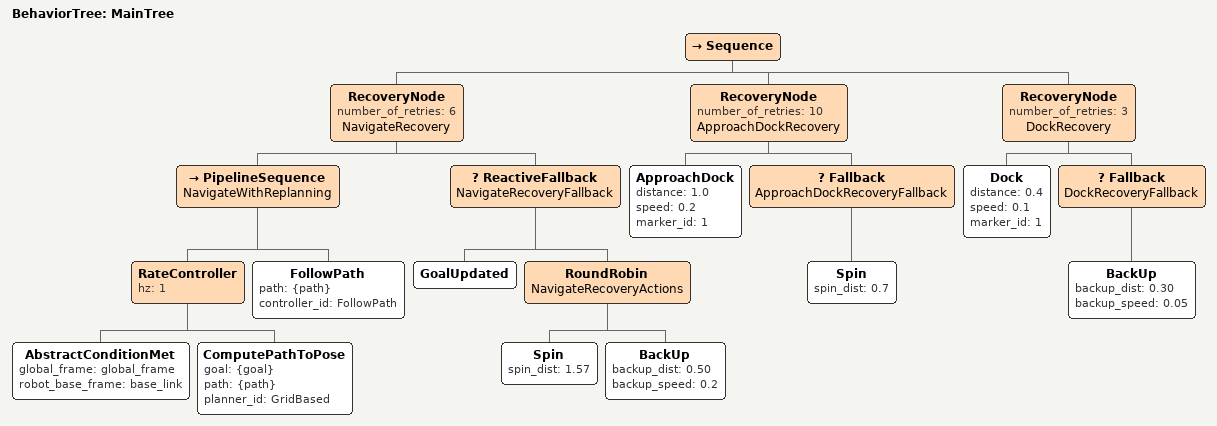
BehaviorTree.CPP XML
<root main_tree_to_execute="MainTree">
  <BehaviorTree ID="MainTree">

    <!-- Docking behavior tree -->

    <Sequence> <!-- Navigate to goal -> approach dock -> dock -->

      <!-- Navigate to goal -->
      <RecoveryNode number_of_retries="6" name="NavigateRecovery">

        <!-- Planning and following path -->
        <PipelineSequence name="NavigateWithReplanning">
          <RateController hz="1">
            <AbstractConditionMet global_frame="global_frame" robot_base_frame= "base_link" />
            <ComputePathToPose goal="{goal}" path="{path}" planner_id="GridBased"/>
          </RateController>
          <FollowPath path="{path}" controller_id="FollowPath"/>
        </PipelineSequence>

        <!-- Recovery -->
        <ReactiveFallback name="NavigateRecoveryFallback">
          <GoalUpdated/>
          <RoundRobin name="NavigateRecoveryActions">

            <Spin spin_dist="1.57"/>
            <BackUp backup_dist="0.50" backup_speed="0.2"/>
          </RoundRobin>
        </ReactiveFallback>

      </RecoveryNode>

      <!-- Approach dock -->
      <RecoveryNode number_of_retries="10" name="ApproachDockRecovery">

        <!-- Approach action-->
        <ApproachDock distance="1.0" speed="0.2" marker_id="1"/>

        <!-- Recovery -->
        <Fallback name="ApproachDockRecoveryFallback">
          <Spin spin_dist="0.7"/>
        </Fallback>

      </RecoveryNode>

      <!-- Dock -->
      <RecoveryNode number_of_retries="3" name="DockRecovery">

        <!-- Dock action-->
        <Dock distance="0.4" speed="0.1" marker_id="1"/>

        <!-- Recovery -->
        <Fallback name="DockRecoveryFallback">
            <BackUp backup_dist="0.30" backup_speed="0.05"/>
        </Fallback>

      </RecoveryNode>

    </Sequence>
  </BehaviorTree>
</root>
